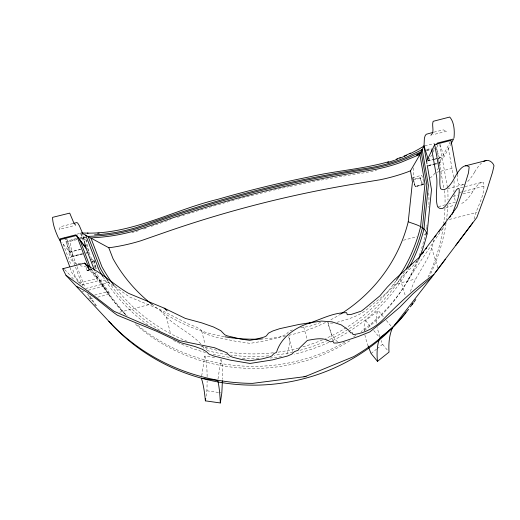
<?xml version="1.0" encoding="UTF-8"?>
<svg xmlns="http://www.w3.org/2000/svg" width="520" height="520" viewBox="0 0 520 520"><rect width="100%" height="100%" fill="white"/><g stroke="black" fill="none" stroke-linecap="round" stroke-linejoin="round"><path stroke-width="0.39" stroke-dasharray="2.6 1.95" d="M457.516 174.077L457.769 180.98L458.471 183.989A207.942 30.979 -79.7 0 0 464.256 184.165M435.955 147.167L440.993 162.825L439.446 166.419M454.084 180.772L453.928 191.893M413.569 167.895L413.075 178.393A80.613 5.018 73.9 0 1 412.978 178.886L412.9 179.238A81.939 1.001 72.8 0 1 412.88 179.328L420.407 177.405L422.617 184.574M93.99 260.819L95.908 268.476L93.99 260.819L94.146 259.753M413.329 179.368L412.724 178.016M465.114 186.602L482.053 182.254L483.581 182.52C485.843 195 476.469 207.175 474.071 219.089M217.99 378.963L220.981 359.157M206.076 396.207L206.901 390.8A237.192 18.779 -80.7 0 0 207.116 380.887M201.714 375.863L204.776 356.076L216.437 357.708M433.674 239.538C431.366 259.116 415.844 273.293 410.423 291.642M286.904 354.01L289.432 345.436L289.218 335.784M83.168 240.604L80.49 232.96M76.577 263.712C74.867 262.548 66.983 258.271 71.838 256.659L82.706 253.883M423.878 184.308L415.376 186.739L413.341 179.257M428.707 160.758L431.496 155.097M432.894 152.263L434.285 149.435M437.983 144.93L436.612 147.687L444.08 189.735M450.313 141.72L439.27 162.649L428.584 165.373M434.304 159.334L444.08 156.845L450.567 144.677M422.279 184.971L420.186 178.334L420.641 177.502M437.209 169.923L438.432 168.064M482.053 182.26A150.475 27.073 -82.9 0 0 474.578 188.89L471.257 193.999A226.597 33.937 -79.7 0 1 460.479 203.743M408.005 279.903L443.697 226.863M434.98 173.082L433.843 174.603A30.355 19.851 88 0 1 432.341 176.215L430.228 177.938M336.915 322.322C349.167 318.988 361.745 315.374 370.819 305.909C380.25 298.266 389.714 290.602 398.242 281.938C403.689 273.728 412.178 268.203 417.677 260.091M85.826 253.299L88.966 252.499L85.495 237.439L83.577 236.659L84.234 240.123M423.787 182.715L422.955 183.755A84.156 7.365 -16 0 0 422.715 184.165L422.611 184.509A85.612 3.354 -15.1 0 0 422.688 184.652L423.787 184.405M113.64 285.721C109.791 283.459 105.866 280.286 101.276 279.968L100.906 280.306L101.244 281.808L105.937 287.931A199.375 10.822 39.4 0 1 109.22 293.079L109.128 294.158A234.37 2.087 53.2 0 0 108.498 292.806L91.936 269.958M91.91 269.347L87.067 270.55L91.871 269.165M371.079 353.496L376.545 349.154M377.156 348.673L382.623 344.325A233.214 45.019 48.7 0 1 381.154 340.509M364.247 330.772A233.76 41.477 49 0 1 365.638 320.561L378.274 310.603L383.857 317.369M438.704 160.888L439.439 163.169L440.993 162.825M87.067 270.55L86.197 266.747M97.559 267.833L94.848 268.593M292.403 329.908L288.841 331.416L286.377 334.237L282.1 336.303L275.522 338.423L267.118 340.464L250.159 343.369L235.69 341.289L215.911 337.11L208.533 334.88L203.541 332.735L200.661 329.706L196.547 327.132L187.909 323.798L159.816 309.348L129.311 296.887L114.237 286.117M87.497 270.478L89.752 269.828A87.705 3.549 -13.9 0 0 90.181 269.568L90.467 269.159A86.19 7.8 -13.3 0 0 90.474 268.801L90.376 268.522M320.639 322.419L309.491 326.352L299.845 327.912M392.945 284.875L415.532 278.98M119.763 312.189L148.798 304.681M403.481 240.227L416.812 236.775M423.872 234.949L425.438 234.546M79.073 283.159L97.526 278.421M447.59 188.636L462.988 184.691M81.835 284.96L101.276 279.968M460.493 187.785L464.347 186.797M85.605 288.529L108.615 282.62M459.264 192.55L484.302 186.114M82.193 291.798L83.727 291.401M88.322 290.225L104.403 286.091M453.141 196.463L457.71 195.292M463.047 193.921L472.953 191.373M94.64 295.087L107.783 291.7M438.373 206.629L444.581 205.03M448.468 204.029L455.455 202.228L454.058 194.545M90.051 299.13L93.126 298.337M97.728 297.154L109.245 294.19M445.854 207.513L454.324 205.328M449.371 219.466L476.431 212.478M82.875 253.507L73.053 256.009L61.666 242.203M85.891 252.739L88.913 251.966M428.474 165.756L433.179 164.56M433.966 164.359L440.245 162.76M71.838 256.659L82.68 254.105M428.084 166.062L434.896 164.327M435.65 164.131L437.164 163.748M90.305 259.903L93.269 259.142M412.451 177.658L421.74 175.286L423.872 181.987M78.143 263.887L81.192 263.114M436.572 172.334L451.913 168.415M91.923 261.3L94.263 260.702M92.177 262.125L94.315 261.579M420.186 178.334L413.296 180.096L415.376 186.739M415.565 186.355L422.942 184.47M423.683 184.47L415.22 186.635L413.322 180.758M88.049 270.147L91.617 269.575M72.91 223.555L60.47 226.707L59.111 229.424L74.184 225.608M433.934 132.145L443.346 129.89L446.823 131.209L433.179 134.667M77.032 234.143L80.828 233.181M424.788 145.873L434.753 143.345M76.635 238.42L66.339 241.312L70.07 257.842M79.723 237.633L83.577 236.659M426.621 149.539L431.288 148.35M64.779 237.952L67.574 241.456L76.609 239.161M79.618 238.394L83.382 237.439A153.075 141.505 -15.3 0 0 84.858 237.504M426.725 150.202L431.288 149.038M76.876 239.629L69.823 241.423L73.242 256.51M80.795 238.635L85.495 237.439M426.498 150.82L432.529 149.285M433.284 149.091L434.791 148.707M69.823 252.025L80.574 249.288M428.077 160.784L433.505 159.399M434.278 159.204L437.385 158.412M438.159 158.216L442.032 157.228M80.62 249.418L69.875 252.155L66.586 237.601M427.323 161.115L434.09 159.393M333.053 323.05L328.347 323.232L327.86 322.283L333.079 340.737M206.901 390.8L221.033 392.801M86.671 267.065L81.1 265.954A30.907 17.316 64.9 0 1 80.151 265.603M86.938 267.111L88.387 267.475M337.701 341.763L336.505 340.951L331.5 334.38L327.691 322.445M200.753 343.818C188.552 330.844 170.534 324.552 159.978 309.725L159.816 309.348M87.074 241.664L83.512 236.977M386.393 320.45L392.483 327.834M365.638 320.561L371.209 327.366M373.744 330.46L378.807 336.642M382.623 344.325L388.031 350.935M87.653 267.371L126.204 315.484A174.85 167.57 -2.2 0 1 99.223 279.045L96.648 272.272M90.291 268.021L96.629 276.764A212.654 1.885 53.2 0 1 90.785 270.342M202.618 346.392L204.016 348.322M80.386 233.292L83.382 237.439L84.487 240.344M80.73 284.043L75.14 276.276L72.404 268.619M87.562 293.891L89.772 297.628A232.537 6.221 52.9 0 1 90.135 298.864M77.974 281.548L71.636 272.35L71.123 270.751A29.939 3.127 67.7 0 0 69.621 266.409M85.872 243.978L95.498 269.269M95.043 271.83L96.453 275.542A177.691 170.105 -2.2 0 0 127.257 315.945M67.574 241.456L76.752 265.837M77.038 266.597L84.728 287.001M64.311 237.374L81.712 283.627A194.025 185.776 -2.2 0 0 82.849 285.701M63.18 244.042L71.006 264.894M412.88 179.328L412.718 178.776M440.096 144.495L444.08 156.845M431.652 247.982L437.912 267.989M400.368 279.364L405.379 295.913M303.687 326.963L307.197 339.644M288.659 336.7L292.663 351.377M201.74 331.162L205.049 344.247M205.829 347.328L206.797 351.175M166.387 316.823L170.703 334.425M453.7 177.294L447.915 146.256M82.342 232.791L84.103 240.435M88.056 267.235L88.758 270.303M439.771 144.553L447.551 188.123M444.223 190.528L444.932 194.513A190.925 183.008 -2.2 0 1 445.036 204.854M428.578 192.881L428.857 194.48A174.85 167.57 -2.2 0 1 428.812 207.22M409.116 267.677A174.779 167.135 -2.2 0 1 332.475 340.639M328.796 342.375A174.779 167.135 -2.2 0 1 294.164 354.159M281.489 356.61A174.779 167.135 -2.2 0 1 270.225 358.026M258.934 358.735A174.779 167.135 -2.2 0 1 254.917 358.82M254.118 358.82A174.779 167.135 -2.2 0 1 242.086 358.488M229.197 357.247A174.779 167.135 -2.2 0 1 211.738 354.062M205.556 352.508A174.779 167.135 -2.2 0 1 173.602 340.483M147.927 325.058A174.779 167.135 -2.2 0 1 103.331 277.29M404.553 271.772A173.238 165.633 -2.2 0 1 348.575 329.115M347.893 329.543A173.238 165.633 -2.2 0 1 328.809 339.853M328.075 340.191A173.238 165.633 -2.2 0 1 299.917 350.324M292.877 352.06A173.238 165.633 -2.2 0 1 274.411 355.225M268.717 355.81A173.238 165.633 -2.2 0 1 230.614 355.082M227.377 354.647A173.238 165.633 -2.2 0 1 205.959 350.226M159.62 330.233A173.238 165.633 -2.2 0 1 108.583 281.769M418.301 260.293A177.691 170.105 -2.2 0 1 361.14 331.546M355.843 335.257A177.691 170.105 -2.2 0 1 352.469 337.474M344.916 342.062A177.691 170.105 -2.2 0 1 135.629 323.55M395.856 281.099A171.411 163.859 -2.2 0 1 346.931 327.236M346.236 327.665A171.411 163.859 -2.2 0 1 325.494 338.604M322.498 339.904A171.411 163.859 -2.2 0 1 302.517 346.97M298.617 348.043A171.411 163.859 -2.2 0 1 277.361 352.274M273.351 352.775A171.411 163.859 -2.2 0 1 227.63 352.112M221.26 351.078A171.411 163.859 -2.2 0 1 199.472 345.696M187.219 341.328A171.411 163.859 -2.2 0 1 114.549 286.234M340.925 313.898A158.938 151.853 -2.2 0 1 329.771 320.339M325.468 322.517A158.938 151.853 -2.2 0 1 288.867 335.276M285.688 335.946A158.938 151.853 -2.2 0 1 262.197 338.936M224.127 336.654A158.938 151.853 -2.2 0 1 153.185 305.389M379.866 336.856A233.214 45.019 48.7 0 1 377.325 327.672M376.578 323.239A233.214 45.019 48.7 0 1 378.274 310.603M368.173 346.132A233.76 41.477 49 0 1 364.897 334.887M221.462 359.671A237.347 14.879 -81 0 1 222.378 379.301M204.776 356.076A237.192 18.779 -80.7 0 1 207.129 378.619M151.242 226.401A2008.598 1493.174 80.9 0 1 159.322 223.535M160.056 223.281A2008.598 1493.174 80.9 0 1 164.47 221.748M165.204 221.494A2008.598 1493.174 80.9 0 1 170.586 219.655M177.508 217.341A2008.598 1493.174 80.9 0 1 182.124 215.819M182.897 215.566A2008.598 1493.174 80.9 0 1 184.438 215.066M187.519 214.071A2008.598 1493.174 80.9 0 1 217.659 204.854M218.433 204.633A2008.598 1493.174 80.9 0 1 236.275 199.622M237.828 199.199A2008.598 1493.174 80.9 0 1 254.169 194.916M255.723 194.525A2008.598 1493.174 80.9 0 1 272.103 190.515M273.663 190.151A2008.598 1493.174 80.9 0 1 289.302 186.589M290.082 186.42A2008.598 1493.174 80.9 0 1 362.421 173.062A150.56 138.392 4.9 0 0 376.532 170.287M447.804 204.834A194.025 185.776 -2.2 0 1 446.466 220.097M446.017 223.301A194.025 185.776 -2.2 0 1 429.553 276.029M95.895 305.819A194.025 185.776 -2.2 0 1 88.14 294.567M447.831 189.703A194.025 185.776 -2.2 0 1 447.954 200.031M146.172 228.228A153.075 141.505 -15.3 0 1 141.947 229.651M138.398 230.756A153.075 141.505 -15.3 0 1 131.944 232.537M427.07 224.874A174.85 167.57 -2.2 0 1 426.816 226.467M426.679 227.26A174.85 167.57 -2.2 0 1 426.257 229.645M425.64 232.804A174.85 167.57 -2.2 0 1 420.94 250.491M419.913 253.526A174.85 167.57 -2.2 0 1 419.101 255.794M417.372 260.312A174.85 167.57 -2.2 0 1 363.714 331.065M349.81 340.788A174.85 167.57 -2.2 0 1 134.927 323.817M444.945 208.065A190.925 183.008 -2.2 0 1 443.709 223.347M443.157 227.357A190.925 183.008 -2.2 0 1 428.012 277.206M96.564 305.929A190.925 183.008 -2.2 0 1 89.473 295.23M64.597 269.614A172.66 5.434 53.5 0 1 70.258 275.516M73.457 279.045A213.382 5.675 52.9 0 1 70.311 275.587M77.948 281.508A213.382 5.675 52.9 0 1 78.468 282.88M87.809 266.611A172.542 1.8 53.4 0 1 90.734 270.276M474.637 172.094A207.942 30.979 -79.7 0 1 466.954 182.24M474.643 172.016A169.689 30.615 -82.9 0 1 481.52 163.066M89.297 298.896A232.537 6.221 52.9 0 1 88.627 298.389"/><path stroke-width="0.78" d="M418.626 259.538A177.691 170.105 -2.2 0 0 427.005 234.136C425.256 226.239 414.732 224.445 408.232 221.767A158.938 151.853 -2.2 0 1 340.925 313.898M427.005 234.136L431.496 189.67L427.232 165.25M433.992 274.333C415.571 287.957 398.814 303.485 382.87 319.781C374.862 327.867 364.325 333.333 353.002 334.613L352.437 332.872L350.662 332.865L348.582 330.038L341.211 324.889L331.936 321.815L321.425 321.067L299.182 324.415L279.624 328.699L272.76 330.986L268.495 333.144L266.351 335.946L264.297 336.979L256.834 339.085L249.828 340.327L240.78 339.079L227.156 335.829L224.744 334.757L220.792 330.655L213.401 326.95L201.773 322.875L185.367 318.416L164.119 308.113L128.466 293.306C113.776 284.752 101.263 272.155 85.663 264.882L84.663 263.127L62.881 268.69L62.842 269.106L65.962 275.269L111.573 324.226M408.232 221.767L412.432 182.104L410.507 170.807L419.126 155.987L424.034 145.769L423.891 146.101A152.919 140.303 4.8 0 1 410.013 153.738M220.317 402.961A1898.221 81.088 -78.9 0 0 217.75 380.549L201.35 378.235A1894.445 102.122 -78.1 0 1 205.361 400.842L220.317 402.961L221.819 392.912A237.347 14.879 -81 0 0 222.339 380.763M205.361 400.842L205.719 398.528M453.966 138.073C454.727 131.248 454.285 122.155 449.735 117.039L433.166 121.309C431.444 125.619 434.98 131.879 430.904 135.245M452.946 212.83C455.032 204.971 459.992 197.132 459.128 188.799L458.185 188.377L456.606 189.625L450.028 199.459A194.519 10.686 -66.8 0 1 444.918 206.655L443.209 208.13A228.846 30.485 -80.1 0 1 438.75 207.799L437.593 206.83C434.337 195.578 438.874 183.742 435.806 172.53L431.893 150.332M426.55 161.31L434.7 144.56L450.996 140.419L455.084 162.968A29.309 7.04 84.2 0 0 457.067 172.055L457.529 173.635M436.728 144.476L437.424 143.059L453.615 138.951L450.944 143.962M422.247 253.897L423.592 252.077M425.867 249.008L426.822 247.722M455.851 245.278L472.765 222.761M434.707 237.159L436.104 235.319M438.887 231.634L440.746 229.177M394.596 325.111L431.795 277.167L476.853 217.464L486.811 190.405L492.518 172.276L494 165.744C492.941 162.649 489.899 160.03 486.493 160.466L465.647 165.789L467.058 165.828L469.19 166.855L468.488 172.848L464.165 187.037L456.957 207.161L418.834 257.745L394.453 279.747L387.205 287.216L379.866 295.906L363.922 309.173L361.303 311.129L351.429 314.366L347.282 314.75L346.625 312.689C333.99 312.436 322.179 318.767 310.44 322.745C295.75 327.08 281.014 337.09 276.497 352.372L273.962 353.516L271.713 356.005L269.627 356.941L262.087 358.911L249.691 360.815L240.981 359.326L232.687 357.24L230.295 356.272L226.447 352.657L214.572 347.744L179.634 340.724L146.126 325.169L113.984 311.259L89.7 292.513L65.962 275.269M435.201 272.733L445.419 259.194M443.579 225.453L445.939 222.346M449.781 217.308L450.756 216.034M451.731 214.754L452.706 213.473M431.795 277.167L412.769 293.989L399.782 307.288L385.463 319.475L369.759 331.936L358.325 336.492L342.459 341.77L337.077 342.973L333.957 343.063L333.073 341.471L330.207 341.79C323.589 336.837 314.821 339.157 307.405 340.385L299.605 347.965L298.175 350.22L294.365 351.663L291.805 354.166L287.45 356.044L272.331 359.938L250.029 363.447L230.549 360.178L213.909 356.044L208.949 354.101L206.147 351.442L202.092 349.141L194.87 346.509L180.791 342.713L156.37 331.162L117.351 315.218C103.87 305.708 91.377 293.033 76.388 286.358A153.095 4.803 53.5 0 1 76.797 286.494M377.468 361.348L389.019 352.137A1636.687 216.892 42.9 0 1 392.483 327.834L379.821 337.876A1647.607 200.792 43.7 0 0 377.468 361.348L371.079 353.496A233.76 41.477 49 0 1 368.173 346.132M422.182 149.578L421.512 149.994L422.182 149.578L428.402 185.328L423.95 229.014A174.779 167.135 -2.2 0 1 409.5 266.955M422.045 149.656L407.024 156.949L399.197 160.03A160.251 146.796 4.8 0 1 374.731 166.907L366.418 168.369A2117.44 1554.488 80.9 0 0 145.581 224.51L137.397 227.253A163.001 150.209 -15.2 0 1 94.536 234.826M403.364 156.416L410.676 153.101M410.507 170.807L407.271 172.081A178.698 163.527 4.8 0 1 379.893 179.803L351.884 184.425A2116.173 1549.918 80.9 0 0 168.285 231.225L140.946 240.747A181.799 167.369 -15.2 0 1 112.372 247.286L108.797 247.741L82.147 233.324M396.546 159.068L400.329 157.579M395.291 159.972L397.527 159.088M399.763 158.21L402.747 157.034M388.804 161.674C362.83 169.162 335.608 170.775 309.309 176.904C278.486 183.15 247.923 190.645 217.705 199.355C174.135 209.775 133.296 233.747 87.503 233.129L88.075 233.149L81.081 232.973M303.966 376.772L306.105 376.214M308.341 323.531L312.611 322.413M73.691 223.359L76.797 222.573L77.642 223.022L79.391 225.778L82.342 232.791M433.147 132.347L426.212 134.284L425.12 135.798L424.379 138.352L424.028 146.068L428.214 159.218M85.995 248.047L76.635 235.469L59.664 239.779L67.906 261.768A29.939 3.127 67.7 0 1 69.621 266.409M75.686 225.225L73.905 223.08L69.713 213.115L52.559 217.36C52.695 224.484 55.614 231.875 58.623 238.407M164.131 308.139L167.135 310.869M60.671 240.994L59.105 239.096L75.972 234.812L85.859 248.079L84.279 241.202M88.946 266.188L87.458 264.167L76.635 235.469M108.797 247.741L113.002 258.648A158.938 151.853 -2.2 0 0 152.542 304.889M85.683 235.047L98.898 269.692A174.779 167.135 -2.2 0 0 102.908 276.608M84.838 244.992L94.478 270.342M79.859 239.805L90.252 267.228M434.7 144.56L438.704 167.147C441.233 174.122 438.731 181.525 440.544 188.584A207.669 27.54 -80.1 0 0 454.994 177.119M424.034 146.894L426.524 161.18M426.686 162.097L426.959 163.677M262.197 338.936A158.938 151.853 -2.2 0 1 224.926 336.798M406.406 155.428A152.919 140.303 4.8 0 1 404.216 156.403M394.537 160.245A152.919 140.303 4.8 0 1 387.66 162.532M396.325 280.43A171.411 163.859 -2.2 0 0 420.582 226.785L424.976 183.957L419.868 154.44L401.349 162.188A164.892 150.976 4.8 0 1 376.155 169.273L367.666 170.768A2127.307 1559.149 80.9 0 0 146.328 227.071L137.963 229.879A167.733 154.505 -15.2 0 1 93.815 237.679L90.935 238.056L101.868 266.643A171.411 163.859 -2.2 0 0 114.062 285.584M406.133 269.029A173.238 165.633 -2.2 0 0 422.403 227.897L426.829 184.607L421.129 151.781L408.181 157.833L400.244 160.959A162.474 148.798 4.8 0 1 375.427 167.941L367.029 169.416A2123.115 1557.27 80.9 0 0 145.899 225.647L137.631 228.423A165.269 152.263 -15.2 0 1 94.153 236.106L88.108 236.399L100.256 268.203A173.238 165.633 -2.2 0 0 108.134 281.106M99.184 233.149A155.506 143.513 -15.3 0 1 97.682 233.233M413.179 302.9A190.925 183.008 -2.2 0 1 410.358 306.865M405.932 312.676A190.925 183.008 -2.2 0 1 110.812 323.466M415.792 299.539A194.025 185.776 -2.2 0 1 413.933 302.185M412.984 303.498A194.025 185.776 -2.2 0 1 412.022 304.811M408.564 309.322A194.025 185.776 -2.2 0 1 353.626 356.655L305.071 376.636L252.59 383.363A194.025 185.776 -2.2 0 1 108.81 321.315M84.669 263.133A172.542 1.8 53.4 0 1 87.809 266.611M62.888 268.697A172.66 5.434 53.5 0 1 63.772 268.957M455 177.041A169.936 27.151 -82.9 0 1 465.647 165.802M483.762 161.447A169.689 30.615 -82.9 0 1 486.493 160.478M420.498 153.108L417.261 155.448L416.585 154.888L420.498 153.108"/></g></svg>
